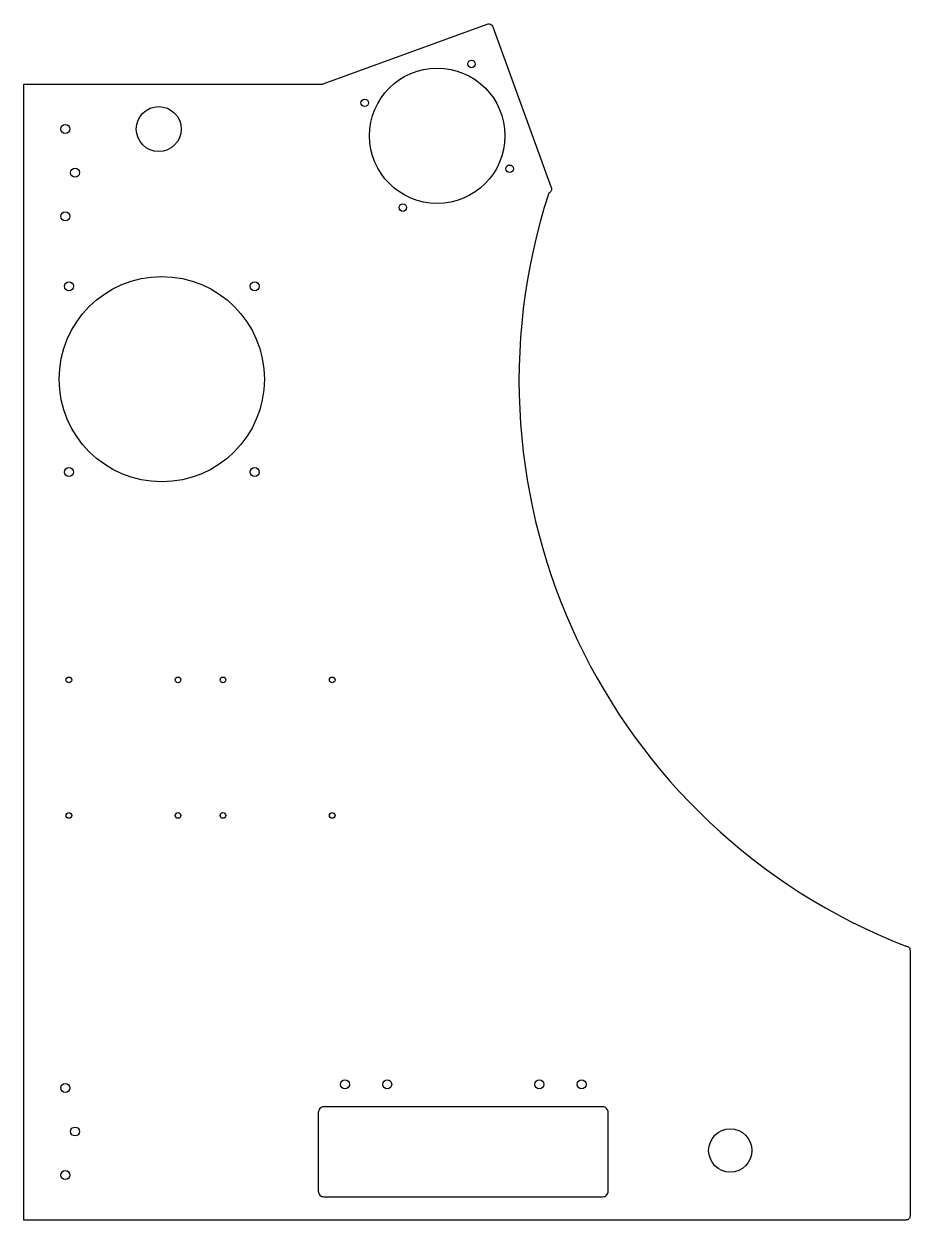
# Model space of a CAD drawing. Header units: inches. Extents: x -18.4 to 1.4, y -8.6 to 18.
import ezdxf

# ---------------------------------------------------------------- set-up
doc = ezdxf.new("R2010")
doc.units = ezdxf.units.IN
doc.layers.get('0').update_dxf_attribs({"linetype": 'CONTINUOUS'})

msp = doc.modelspace()

# ---------------------------------------------------------------- linework, layer by layer
for points in [[(1.353, -8.548, -0.414214), (1.257, -8.643), (-18.363, -8.643), (-18.363, 16.626), (-11.724, 16.626, 0.087489), (-11.708, 16.629), (-8.054, 17.959, -0.414214), (-7.932, 17.901), (-6.629, 14.322, -0.414214), (-6.686, 14.2, 0.397496), (1.257, -2.548, -0.414214), (1.353, -2.643)], [(-5.488, -6.125), (-11.688, -6.125, 0.414214), (-11.813, -6.25), (-11.813, -8, 0.414214), (-11.688, -8.125), (-5.488, -8.125, 0.414214), (-5.363, -8), (-5.363, -6.25, 0.414214)]]:
    msp.add_lwpolyline(points, format="xyb", close=True)
for centre, radius in [((-8.404, 17.074), 0.0827), ((-9.168, 15.476), 1.506), ((-10.781, 16.208), 0.0827), ((-15.363, 15.626), 0.5), ((-17.443, 15.626), 0.1), ((-17.224, 14.656), 0.1), ((-7.555, 14.743), 0.0827), ((-9.933, 13.878), 0.0827), ((-17.443, 13.686), 0.1), ((-15.296, 10.062), 2.283), ((-17.363, 12.129), 0.1), ((-13.229, 12.129), 0.1), ((-17.363, 7.995), 0.1), ((-13.229, 7.995), 0.1), ((-17.363, 3.372), 0.063), ((-14.934, 3.372), 0.063), ((-13.934, 3.372), 0.063), ((-11.504, 3.372), 0.063), ((-17.363, 0.357), 0.063), ((-14.934, 0.357), 0.063), ((-13.934, 0.357), 0.063), ((-11.504, 0.357), 0.063), ((-11.221, -5.625), 0.1), ((-10.281, -5.625), 0.1), ((-6.896, -5.625), 0.1), ((-5.956, -5.625), 0.1), ((-17.443, -5.703), 0.1), ((-17.224, -6.673), 0.1), ((-2.647, -7.096), 0.482), ((-17.443, -7.643), 0.1)]:
    msp.add_circle(centre, radius)

doc.saveas('drawing.dxf')
